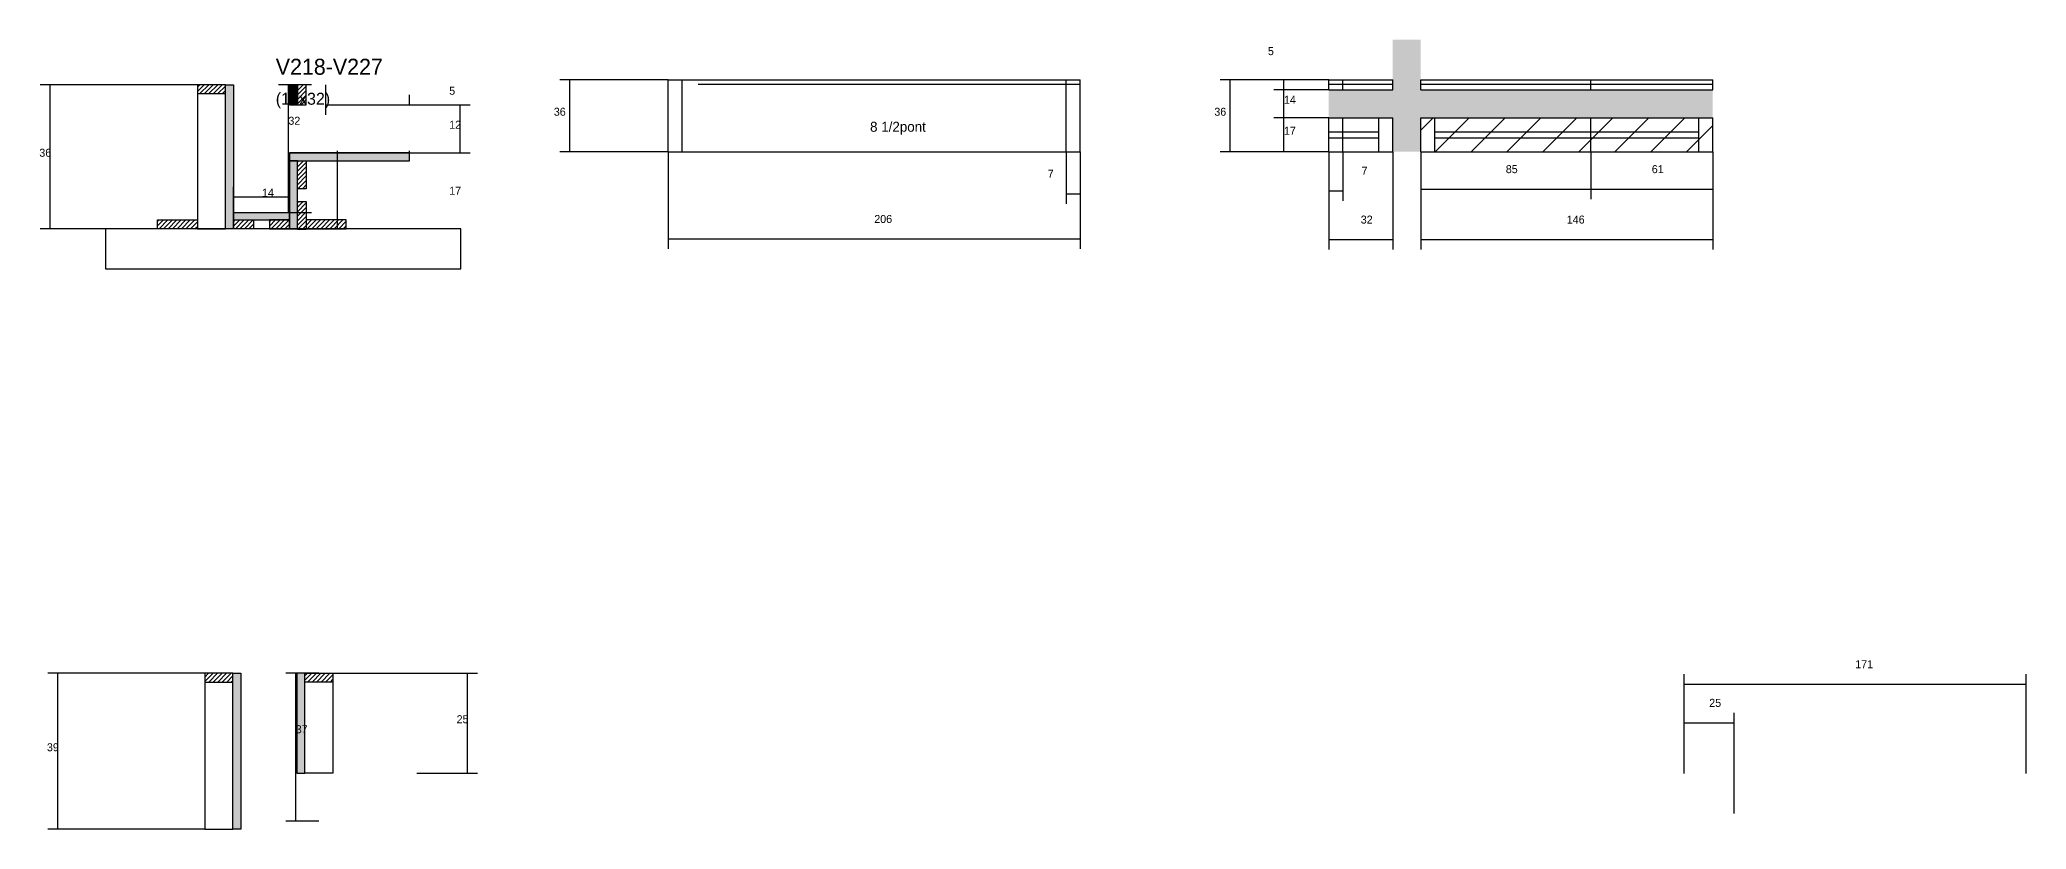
# Model space of a CAD drawing. Header units: metres. Extents: x 2583 to 4350, y -4797 to -4402.
# Drawn here: x 3357 to 4350, y -4797 to -4402 of the extents above; entities that cross this region are included whole.
import ezdxf

# ---------------------------------------------------------------- set-up
doc = ezdxf.new("R2010")
doc.units = ezdxf.units.M
for name, color, linetype in [('COTA', 4, 'Continuous'), ('Cota Seção (2x)', 4, 'Continuous'), ('Hachura', 253, 'Continuous'), ('Madeira', 126, 'Continuous'), ('NOMENCLATURA', 7, 'Continuous'), ('Painéis', 200, 'Continuous'), ('SARR_2.2x7', 40, 'Continuous'), ('SARR_EDITAR', 141, 'Continuous'), ('Texto Seção', 7, 'Continuous')]:
    doc.layers.add(name, color=color, linetype=linetype)

msp = doc.modelspace()

# ---------------------------------------------------------------- hatches: boundary and pattern name
at = {"layer": 'COTA'}
h = msp.add_hatch(dxfattribs=at)
h.set_pattern_fill('AR-CONC', scale=0.03)
h.paths.add_polyline_path([(4193.6, -4441.5), (4193.6, -4427.5), (4047.6, -4427.5), (4047.6, -4422.5), (4047.6, -4402.5), (4033.6, -4402.5), (4033.6, -4422.5), (4033.6, -4427.5), (4001.6, -4427.5), (4001.6, -4441.5), (4033.6, -4441.5), (4033.6, -4458.5), (4047.6, -4458.5), (4047.6, -4441.5)])
at = {"layer": 'Hachura'}
h = msp.add_hatch(dxfattribs=at)
h.set_pattern_fill('ANSI31', scale=0.5)
h.paths.add_polyline_path([(3450, -4429.4), (3450, -4425), (3450, -4425), (3436, -4425), (3436, -4425), (3436, -4429.4), (3436, -4429.4), (3450, -4429.4)])
h = msp.add_hatch(color=8, dxfattribs=at)
h.dxf.hatch_style = 1
h.paths.add_polyline_path([(3454, -4425), (3450, -4425), (3450, -4425), (3450, -4497), (3450, -4497), (3454, -4497), (3454, -4497), (3454, -4425)])
h = msp.add_hatch(color=8, dxfattribs=at)
h.dxf.hatch_style = 1
h.paths.add_polyline_path([(3486, -4425), (3482, -4425), (3482, -4425), (3482, -4435), (3482, -4435), (3486, -4435), (3486, -4435), (3486, -4425)])
h = msp.add_hatch(dxfattribs=at)
h.set_pattern_fill('ANSI31', scale=0.5)
h.paths.add_polyline_path([(3486, -4435), (3490.4, -4435), (3490.4, -4435), (3490.4, -4425), (3490.4, -4425), (3486, -4425), (3486, -4425), (3486, -4435)])
h = msp.add_hatch(dxfattribs=at)
h.set_pattern_fill('ANSI31', scale=4)
h.paths.add_polyline_path([(4132.6, -4458.5), (4132.6, -4441.5), (4047.6, -4441.5), (4047.6, -4458.5)])
h = msp.add_hatch(dxfattribs=at)
h.set_pattern_fill('ANSI31', scale=4)
h.paths.add_polyline_path([(4193.6, -4458.5), (4193.6, -4441.5), (4132.6, -4441.5), (4132.6, -4458.5)])
h = msp.add_hatch(color=8, dxfattribs=at)
h.dxf.hatch_style = 1
h.paths.add_polyline_path([(3542, -4463), (3542, -4459), (3542, -4459), (3482, -4459), (3482, -4459), (3482, -4463), (3482, -4463), (3542, -4463)])
h = msp.add_hatch(color=8, dxfattribs=at)
h.dxf.hatch_style = 1
h.paths.add_polyline_path([(3486, -4463), (3482, -4463), (3482, -4489), (3482, -4497), (3486, -4497)])
h = msp.add_hatch(dxfattribs=at)
h.set_pattern_fill('ANSI31', scale=0.5)
h.paths.add_polyline_path([(3490.4, -4477), (3486, -4477), (3486, -4477), (3486, -4463), (3486, -4463), (3490.4, -4463), (3490.4, -4463), (3490.4, -4477)])
h = msp.add_hatch(dxfattribs=at)
h.set_pattern_fill('ANSI31', scale=0.5)
h.paths.add_polyline_path([(3490.4, -4497.3), (3486, -4497.3), (3486, -4497.3), (3486, -4483.3), (3486, -4483.3), (3490.4, -4483.3), (3490.4, -4483.3), (3490.4, -4497.3)])
h = msp.add_hatch(dxfattribs=at)
h.set_pattern_fill('ANSI31', scale=0.5)
h.paths.add_polyline_path([(3416, -4497), (3416, -4492.6), (3416, -4492.6), (3436, -4492.6), (3436, -4492.6), (3436, -4497), (3436, -4497), (3416, -4497)])
h = msp.add_hatch(color=8, dxfattribs=at)
h.dxf.hatch_style = 1
h.paths.add_polyline_path([(3482, -4492.6), (3482, -4489), (3482, -4489), (3454, -4489), (3454, -4489), (3454, -4492.6), (3454, -4492.6), (3482, -4492.6)])
h = msp.add_hatch(dxfattribs=at)
h.set_pattern_fill('ANSI31', scale=0.5)
h.paths.add_polyline_path([(3454, -4497), (3454, -4492.6), (3454, -4492.6), (3464, -4492.6), (3464, -4492.6), (3464, -4497), (3464, -4497), (3454, -4497)])
h = msp.add_hatch(dxfattribs=at)
h.set_pattern_fill('ANSI31', scale=0.5)
h.paths.add_polyline_path([(3482, -4497), (3482, -4492.6), (3482, -4492.6), (3472, -4492.6), (3472, -4492.6), (3472, -4497), (3472, -4497), (3482, -4497)])
h = msp.add_hatch(dxfattribs=at)
h.set_pattern_fill('ANSI31', scale=0.5)
h.paths.add_polyline_path([(3510.4, -4497), (3510.4, -4492.6), (3510.4, -4492.6), (3490.4, -4492.6), (3490.4, -4492.6), (3490.4, -4497), (3490.4, -4497), (3510.4, -4497)])
h = msp.add_hatch(dxfattribs=at)
h.set_pattern_fill('ANSI31', scale=0.5)
h.paths.add_polyline_path([(3453.7, -4723.6), (3453.7, -4719.2), (3453.7, -4719.2), (3439.7, -4719.2), (3439.7, -4719.2), (3439.7, -4723.6), (3439.7, -4723.6), (3453.7, -4723.6)])
h = msp.add_hatch(color=8, dxfattribs=at)
h.dxf.hatch_style = 1
h.paths.add_polyline_path([(3457.7, -4719.2), (3453.7, -4719.2), (3453.7, -4719.2), (3453.7, -4797.2), (3453.7, -4797.2), (3457.7, -4797.2), (3457.7, -4797.2), (3457.7, -4719.2)])
h = msp.add_hatch(color=8, dxfattribs=at)
h.dxf.hatch_style = 1
h.paths.add_polyline_path([(3489.7, -4719.2), (3485.7, -4719.2), (3485.7, -4769.2), (3489.7, -4769.2)])
h = msp.add_hatch(dxfattribs=at)
h.set_pattern_fill('ANSI31', scale=0.5)
h.paths.add_polyline_path([(3489.7, -4723.6), (3489.7, -4719.2), (3489.7, -4719.2), (3503.7, -4719.2), (3503.7, -4719.2), (3503.7, -4723.6), (3503.7, -4723.6), (3489.7, -4723.6)])

# ---------------------------------------------------------------- linework, layer by layer
at = {"layer": 'COTA'}
for p, q in [((3436, -4425), (3357.5, -4425)), ((3362.5, -4497), (3362.5, -4425)), ((3500, -4425), (3500, -4440)), ((3671.4, -4422.5), (3617.2, -4422.5)), ((3622.2, -4458.5), (3622.2, -4422.5)), ((4001.6, -4422.5), (3947.4, -4422.5)), ((3952.4, -4458.5), (3952.4, -4422.5)), ((4001.6, -4422.5), (3974.2, -4422.5)), ((4001.6, -4427.5), (3974.2, -4427.5)), ((4001.6, -4427.5), (3974.2, -4427.5)), ((3979.2, -4427.5), (3979.2, -4422.5)), ((3979.2, -4441.5), (3979.2, -4427.5)), ((3500, -4435), (3542, -4435)), ((3542, -4435), (3542, -4430)), ((3542, -4435), (3572.4, -4435)), ((3567.4, -4459), (3567.4, -4435)), ((4001.6, -4441.5), (3974.2, -4441.5)), ((4001.6, -4441.5), (3974.2, -4441.5)), ((3979.2, -4458.5), (3979.2, -4441.5)), ((3506, -4497), (3506, -4458)), ((3542, -4463), (3542, -4458)), ((3542, -4459), (3572.4, -4459)), ((3671.4, -4458.5), (3617.2, -4458.5)), ((3671.4, -4458.5), (3671.4, -4507.1)), ((3870.4, -4458.5), (3870.4, -4484.5)), ((3877.4, -4458.5), (3877.4, -4507.1)), ((3877.4, -4458.5), (3877.4, -4484.5)), ((4001.6, -4458.5), (3947.4, -4458.5)), ((4001.6, -4458.5), (3974.2, -4458.5)), ((4001.6, -4458.5), (4001.6, -4507.4)), ((4001.6, -4458.5), (4001.6, -4483)), ((4008.6, -4458.5), (4008.6, -4483)), ((4033.6, -4458.5), (4033.6, -4507.4)), ((4047.6, -4458.5), (4047.6, -4507.4)), ((4047.6, -4458.5), (4047.6, -4482.2)), ((4132.6, -4458.5), (4132.6, -4482.2)), ((4132.6, -4458.5), (4132.6, -4482.2)), ((4193.6, -4458.5), (4193.6, -4507.4)), ((4193.6, -4458.5), (4193.6, -4482.2)), ((3506, -4463), (3542, -4463)), ((4001.6, -4478), (4008.6, -4478)), ((4047.6, -4477.2), (4132.6, -4477.2)), ((4132.6, -4477.2), (4193.6, -4477.2)), ((3870.4, -4479.5), (3877.4, -4479.5)), ((3420.4, -4497), (3357.5, -4497)), ((3671.4, -4502.1), (3877.4, -4502.1)), ((4001.6, -4502.4), (4033.6, -4502.4)), ((4047.6, -4502.4), (4193.6, -4502.4)), ((3439.7, -4719.2), (3361.3, -4719.2)), ((3366.3, -4797.2), (3366.3, -4719.2)), ((3503.7, -4719.2), (3576.1, -4719.2)), ((3571.1, -4769.2), (3571.1, -4719.2)), ((4179.3, -4769.3), (4179.3, -4719.7)), ((4179.3, -4724.7), (4350.3, -4724.7)), ((4350.3, -4769.3), (4350.3, -4719.7)), ((4179.3, -4769.3), (4179.3, -4739)), ((4179.3, -4744), (4204.3, -4744)), ((4204.3, -4789.3), (4204.3, -4739)), ((3545.7, -4769.2), (3576.1, -4769.2)), ((3439.7, -4797.2), (3361.3, -4797.2))]:
    msp.add_line(p, q, dxfattribs=at)
at = {"layer": 'Cota Seção (2x)'}
for p, q in [((3493, -4425), (3476.5, -4425)), ((3481.5, -4489), (3481.5, -4425)), ((3454, -4497), (3454, -4476)), ((3482, -4497), (3482, -4476)), ((3454, -4481), (3482, -4481)), ((3493, -4489), (3476.5, -4489)), ((3496.7, -4719.2), (3480.2, -4719.2)), ((3485.2, -4793.2), (3485.2, -4719.2)), ((3496.7, -4793.2), (3480.2, -4793.2))]:
    msp.add_line(p, q, dxfattribs=at)
at = {"layer": 'Madeira'}
for points in [[(3450, -4429.4), (3450, -4425), (3436, -4425), (3436, -4429.4)], [(3450, -4425), (3436, -4425), (3436, -4497), (3450, -4497)], [(3486, -4435), (3490.4, -4435), (3490.4, -4425), (3486, -4425)], [(3490.4, -4477), (3486, -4477), (3486, -4463), (3490.4, -4463)], [(3490.4, -4497.3), (3486, -4497.3), (3486, -4483.3), (3490.4, -4483.3)], [(3390.1, -4517), (3567.7, -4517), (3567.7, -4497), (3390.1, -4497)], [(3416, -4497), (3416, -4492.6), (3436, -4492.6), (3436, -4497)], [(3454, -4497), (3454, -4492.6), (3464, -4492.6), (3464, -4497)], [(3482, -4497), (3482, -4492.6), (3472, -4492.6), (3472, -4497)], [(3510.4, -4497), (3510.4, -4492.6), (3490.4, -4492.6), (3490.4, -4497)], [(3453.7, -4723.6), (3453.7, -4719.2), (3439.7, -4719.2), (3439.7, -4723.6)], [(3453.7, -4719.2), (3439.7, -4719.2), (3439.7, -4797.2), (3453.7, -4797.2)], [(3489.7, -4723.6), (3489.7, -4719.2), (3503.7, -4719.2), (3503.7, -4723.6)], [(3489.7, -4719.2), (3503.7, -4719.2), (3503.7, -4769.2), (3489.7, -4769.2)]]:
    msp.add_lwpolyline(points, close=True, dxfattribs=at)
at = {"layer": 'Painéis'}
for p, q in [((3671.4, -4422.5), (3877.4, -4422.5)), ((3671.4, -4458.5), (3671.4, -4422.5)), ((3877.4, -4458.5), (3877.4, -4422.5)), ((4001.6, -4422.5), (4033.6, -4422.5)), ((4001.6, -4427.5), (4001.6, -4422.5)), ((4001.6, -4427.5), (4033.6, -4427.5)), ((4033.6, -4427.5), (4033.6, -4422.5)), ((4047.6, -4422.5), (4193.6, -4422.5)), ((4047.6, -4427.5), (4047.6, -4422.5)), ((4047.6, -4427.5), (4193.6, -4427.5)), ((4132.6, -4427.5), (4132.6, -4422.5)), ((4193.6, -4427.5), (4193.6, -4422.5)), ((4001.6, -4441.5), (4033.6, -4441.5)), ((4001.6, -4458.5), (4001.6, -4441.5)), ((4033.6, -4458.5), (4033.6, -4441.5)), ((4047.6, -4441.5), (4193.6, -4441.5)), ((4047.6, -4458.5), (4047.6, -4441.5)), ((4132.6, -4458.5), (4132.6, -4441.5)), ((4193.6, -4458.5), (4193.6, -4441.5)), ((3482, -4459), (3542, -4459)), ((3671.4, -4458.5), (3877.4, -4458.5)), ((4001.6, -4458.5), (4033.6, -4458.5)), ((4047.6, -4458.5), (4193.6, -4458.5))]:
    msp.add_line(p, q, dxfattribs=at)
for points in [[(3450, -4425), (3454, -4425), (3454, -4497), (3450, -4497)], [(3486, -4425), (3482, -4425), (3482, -4435), (3486, -4435)], [(3542, -4463), (3542, -4459), (3482, -4459), (3482, -4463)], [(3486, -4463), (3482, -4463), (3482, -4497), (3486, -4497)], [(3482, -4492.6), (3482, -4489), (3454, -4489), (3454, -4492.6)], [(3453.7, -4719.2), (3457.7, -4719.2), (3457.7, -4797.2), (3453.7, -4797.2)], [(3489.7, -4719.2), (3485.7, -4719.2), (3485.7, -4769.2), (3489.7, -4769.2)]]:
    msp.add_lwpolyline(points, close=True, dxfattribs=at)
at = {"layer": 'SARR_2.2x7'}
for p, q in [((3678.4, -4458.5), (3678.4, -4422.5)), ((3686.4, -4424.7), (3877.4, -4424.7)), ((3870.4, -4458.5), (3870.4, -4422.5)), ((4008.6, -4427.5), (4008.6, -4422.5)), ((4001.6, -4448.5), (4026.6, -4448.5)), ((4008.6, -4458.5), (4008.6, -4441.5)), ((4026.6, -4458.5), (4026.6, -4441.5)), ((4054.6, -4458.5), (4054.6, -4441.5)), ((4054.6, -4448.5), (4186.6, -4448.5)), ((4186.6, -4458.5), (4186.6, -4441.5)), ((4001.6, -4451.5), (4026.6, -4451.5)), ((4054.6, -4451.5), (4186.6, -4451.5))]:
    msp.add_line(p, q, dxfattribs=at)
at = {"layer": 'SARR_EDITAR'}
for p, q in [((4001.6, -4424.7), (4033.6, -4424.7)), ((4047.6, -4424.7), (4193.6, -4424.7))]:
    msp.add_line(p, q, dxfattribs=at)

# ---------------------------------------------------------------- texts
at = {"layer": 'COTA'}
for s, p in [('5', (3971.2, -4410.2)), ('5', (3561.9, -4430)), ('36', (3614.2, -4440.5)), ('36', (3944.4, -4440.5)), ('14', (3979.2, -4434.5)), ('12', (3561.9, -4447)), ('17', (3979.2, -4450)), ('36', (3357, -4461)), ('7', (3861.1, -4471.5)), ('7', (4018, -4470)), ('85', (4090.1, -4469.2)), ('61', (4163.1, -4469.2)), ('17', (3561.9, -4480)), ('206', (3774.4, -4494.1)), ('32', (4017.6, -4494.4)), ('146', (4120.6, -4494.4)), ('171', (4264.8, -4716.7)), ('25', (4191.8, -4736)), ('25', (3565.6, -4744.2)), ('39', (3360.8, -4758.2))]:
    msp.add_text(s, height=4, dxfattribs=at).set_placement(p)
at = {"layer": 'Cota Seção (2x)'}
for s, p in [('32', (3481.5, -4445)), ('14', (3468.3, -4481)), ('37', (3485.2, -4749.2))]:
    msp.add_text(s, height=4, dxfattribs=at).set_placement(p)
at = {"layer": 'NOMENCLATURA'}
msp.add_text('8 1/2pont', height=5, dxfattribs=at).set_placement((3772.3, -4448.5))
at = {"layer": 'Texto Seção'}
for s, height, p in [('V218-V227', 8, (3475.2, -4420)), ('(14x32)', 6, (3475.2, -4435))]:
    msp.add_text(s, height=height, dxfattribs=at).set_placement(p)

doc.saveas('drawing.dxf')
